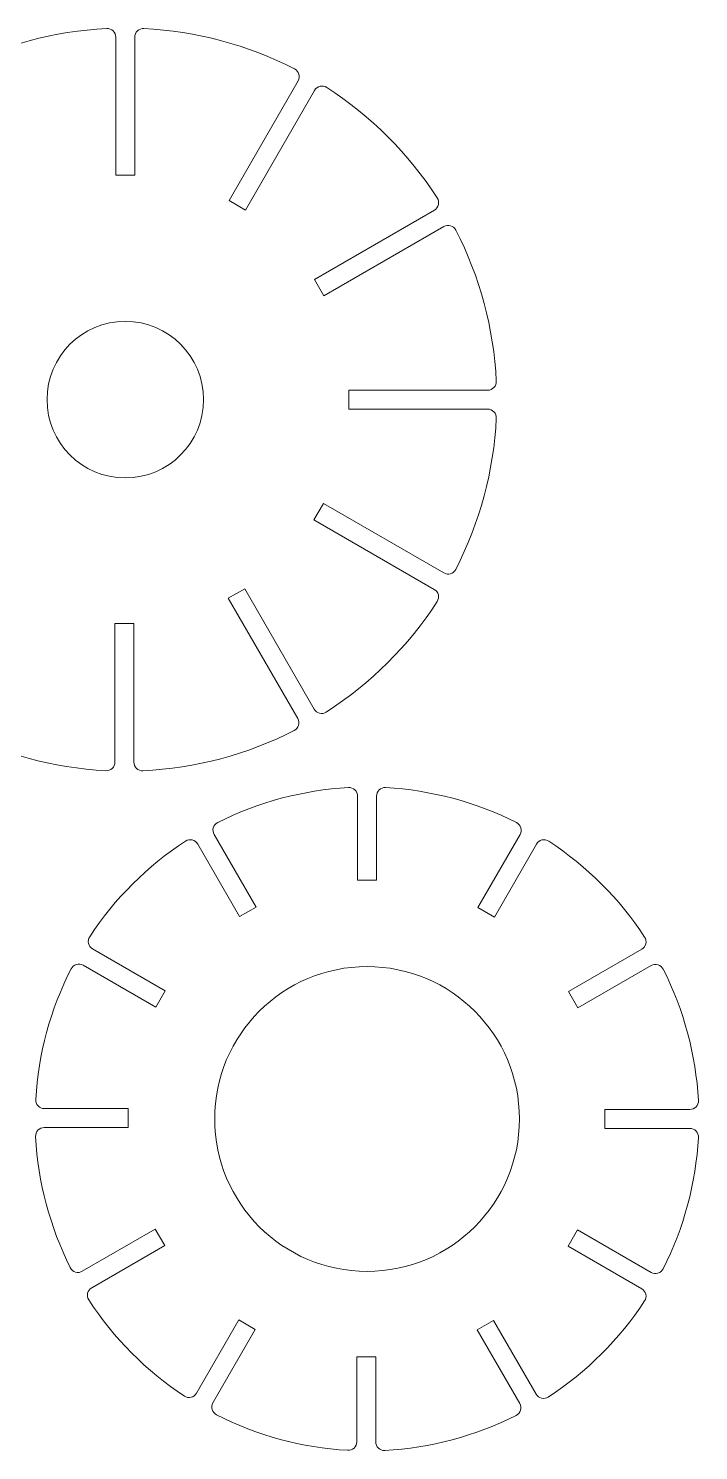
# Model space of a CAD drawing. Header units: millimetres. Extents: x 233 to 3100, y -866 to 268.
# Drawn here: x 992 to 1147.6, y -768.7 to -438.5 of the extents above; entities that cross this region are included whole.
import ezdxf

# ---------------------------------------------------------------- set-up
doc = ezdxf.new("R2010")
doc.units = ezdxf.units.MM
doc.header["$MEASUREMENT"] = 0
doc.layers.add('layer 1', color=7, linetype='Continuous')

msp = doc.modelspace()

# ---------------------------------------------------------------- linework, layer by layer
at = {"layer": 'layer 1', "lineweight": 9}
for points in [[(1010.1676, -438.5565), (997.9713, -439.1652), (986.0432, -442.3565), (975.1724, -447.9193)], [(1053.7867, -447.9319), (1042.9093, -442.3614), (1030.9725, -439.1657), (1018.767, -438.5565)], [(1012.2673, -472.5793), (1012.2673, -472.5793), (1012.2673, -440.554), (1012.2673, -440.554)], [(1016.6673, -440.554), (1016.6673, -440.554), (1016.6673, -472.5793), (1016.6673, -472.5793)], [(1038.5636, -478.5), (1038.5636, -478.5), (1054.6071, -450.712), (1054.6071, -450.712)], [(1086.9076, -477.8778), (1080.2659, -467.6043), (1071.5151, -458.861), (1061.2358, -452.2283)], [(1058.4194, -452.9088), (1058.4194, -452.9088), (1042.3742, -480.7), (1042.3742, -480.7)], [(1016.6673, -472.5793), (1016.6673, -472.5793), (1012.2673, -472.5793), (1012.2673, -472.5793)], [(1042.3742, -480.7), (1042.3742, -480.7), (1038.5636, -478.5), (1038.5636, -478.5)], [(1058.3766, -496.7756), (1058.3766, -496.7756), (1086.228, -480.6956), (1086.228, -480.6956)], [(1088.4312, -484.5043), (1088.4312, -484.5043), (1060.5766, -500.5862), (1060.5766, -500.5862)], [(1100.6201, -520.4096), (1100.0097, -508.1788), (1096.802, -496.2181), (1091.2105, -485.3232)], [(1060.5766, -500.5862), (1060.5766, -500.5862), (1058.3766, -496.7756), (1058.3766, -496.7756)], [(1066.3973, -522.5093), (1066.3973, -522.5093), (1098.6226, -522.5093), (1098.6226, -522.5093)], [(1066.3973, -526.9093), (1066.3973, -526.9093), (1066.3973, -522.5093), (1066.3973, -522.5093)], [(1098.6226, -526.9093), (1098.6226, -526.9093), (1066.3973, -526.9093), (1066.3973, -526.9093)], [(1091.198, -564.1199), (1096.7972, -553.2184), (1100.0092, -541.249), (1100.6201, -529.009)], [(1058.2766, -552.6162), (1058.2766, -552.6162), (1060.4766, -548.8056), (1060.4766, -548.8056)], [(1060.4766, -548.8056), (1060.4766, -548.8056), (1088.4189, -564.9381), (1088.4189, -564.9381)], [(1086.2134, -568.7455), (1086.2134, -568.7455), (1058.2766, -552.6162), (1058.2766, -552.6162)], [(1038.3904, -570.8186), (1038.3904, -570.8186), (1042.201, -568.6186), (1042.201, -568.6186)], [(1054.5179, -598.7522), (1054.5179, -598.7522), (1038.3904, -570.8186), (1038.3904, -570.8186)], [(1042.201, -568.6186), (1042.201, -568.6186), (1058.3352, -596.564), (1058.3352, -596.564)], [(1061.1497, -597.2458), (1071.458, -590.6116), (1080.234, -581.8565), (1086.8927, -571.5639)], [(1012.0673, -576.6393), (1012.0673, -576.6393), (1016.4673, -576.6393), (1016.4673, -576.6393)], [(1012.0673, -608.8543), (1012.0673, -608.8543), (1012.0673, -576.6393), (1012.0673, -576.6393)], [(1016.4673, -576.6393), (1016.4673, -576.6393), (1016.4673, -608.8743), (1016.4673, -608.8743)], [(974.8989, -601.3587), (985.7806, -606.9761), (997.7335, -610.2121), (1009.9629, -610.8516)], [(1018.5622, -610.872), (1030.8037, -610.2903), (1042.7807, -607.1067), (1053.6954, -601.5334)], [(1066.2939, -614.765), (1055.7215, -615.3575), (1045.3848, -618.1226), (1035.9286, -622.8876)], [(1068.4058, -636.2743), (1068.4058, -636.2743), (1068.4058, -616.7619), (1068.4058, -616.7619)], [(1072.8058, -616.7619), (1072.8058, -616.7619), (1072.8058, -636.2743), (1072.8058, -636.2743)], [(1105.3076, -622.9), (1095.8448, -618.1274), (1085.4993, -615.358), (1074.9177, -614.765)], [(1028.4565, -627.1932), (1019.5948, -632.9831), (1012.021, -640.5367), (1006.2074, -649.383)], [(1035.0965, -625.6737), (1035.0965, -625.6737), (1044.8326, -642.5371), (1044.8326, -642.5371)], [(1096.3521, -642.6371), (1096.3521, -642.6371), (1106.139, -625.6857), (1106.139, -625.6857)], [(1135.0606, -649.4689), (1129.2449, -640.5937), (1121.659, -633.0153), (1112.7781, -627.2083)], [(1041.0221, -644.7371), (1041.0221, -644.7371), (1031.2825, -627.8675), (1031.2825, -627.8675)], [(1109.9516, -627.8822), (1109.9516, -627.8822), (1100.1626, -644.8371), (1100.1626, -644.8371)], [(1072.8058, -636.2743), (1072.8058, -636.2743), (1068.4058, -636.2743), (1068.4058, -636.2743)], [(1044.8326, -642.5371), (1044.8326, -642.5371), (1041.0221, -644.7371), (1041.0221, -644.7371)], [(1100.1626, -644.8371), (1100.1626, -644.8371), (1096.3521, -642.6371), (1096.3521, -642.6371)], [(1006.8788, -652.2134), (1006.8788, -652.2134), (1023.7386, -661.9474), (1023.7386, -661.9474)], [(1117.373, -662.1206), (1117.373, -662.1206), (1134.3877, -652.2972), (1134.3877, -652.2972)], [(1001.8819, -656.8436), (997.0916, -666.287), (994.299, -676.6163), (993.6783, -687.187)], [(1021.5386, -665.7579), (1021.5386, -665.7579), (1004.6655, -656.0163), (1004.6655, -656.0163)], [(1136.5913, -656.1056), (1136.5913, -656.1056), (1119.573, -665.9311), (1119.573, -665.9311)], [(1147.545, -687.3924), (1146.9506, -676.7855), (1144.1694, -666.416), (1139.3761, -656.9353)], [(1023.7386, -661.9474), (1023.7386, -661.9474), (1021.5386, -665.7579), (1021.5386, -665.7579)], [(1119.573, -665.9311), (1119.573, -665.9311), (1117.373, -662.1206), (1117.373, -662.1206)], [(995.6748, -689.3043), (995.6748, -689.3043), (1015.1758, -689.3043), (1015.1758, -689.3043)], [(1015.1758, -689.3043), (1015.1758, -689.3043), (1015.1758, -693.7043), (1015.1758, -693.7043)], [(1125.8358, -689.5043), (1125.8358, -689.5043), (1145.5482, -689.5043), (1145.5482, -689.5043)], [(1125.8358, -693.9043), (1125.8358, -693.9043), (1125.8358, -689.5043), (1125.8358, -689.5043)], [(993.6553, -695.8109), (994.2201, -706.394), (996.9618, -716.7469), (1001.7091, -726.2223)], [(1015.1758, -693.7043), (1015.1758, -693.7043), (995.6524, -693.7043), (995.6524, -693.7043)], [(1145.5482, -693.9043), (1145.5482, -693.9043), (1125.8358, -693.9043), (1125.8358, -693.9043)], [(1139.3637, -726.4979), (1144.1645, -717.0106), (1146.9501, -706.6324), (1147.545, -696.0162)], [(1004.4973, -727.0585), (1004.4973, -727.0585), (1021.4386, -717.2774), (1021.4386, -717.2774)], [(1021.4386, -717.2774), (1021.4386, -717.2774), (1023.6386, -721.0879), (1023.6386, -721.0879)], [(1117.273, -721.2611), (1117.273, -721.2611), (1119.473, -717.4506), (1119.473, -717.4506)], [(1119.473, -717.4506), (1119.473, -717.4506), (1136.5792, -727.3269), (1136.5792, -727.3269)], [(1023.6386, -721.0879), (1023.6386, -721.0879), (1006.6743, -730.8823), (1006.6743, -730.8823)], [(1134.373, -731.1339), (1134.373, -731.1339), (1117.273, -721.2611), (1117.273, -721.2611)], [(1005.9975, -733.7044), (1011.7807, -742.6007), (1019.3389, -750.2068), (1028.1985, -756.0461)], [(1112.692, -756.2565), (1121.6019, -750.4475), (1129.2127, -742.857), (1135.0455, -733.9627)], [(1031.0312, -755.3762), (1031.0312, -755.3762), (1040.8489, -738.3715), (1040.8489, -738.3715)], [(1040.8489, -738.3715), (1040.8489, -738.3715), (1044.6594, -740.5715), (1044.6594, -740.5715)], [(1096.1789, -740.6715), (1096.1789, -740.6715), (1099.9894, -738.4715), (1099.9894, -738.4715)], [(1099.9894, -738.4715), (1099.9894, -738.4715), (1109.8677, -755.5811), (1109.8677, -755.5811)], [(1044.6594, -740.5715), (1044.6594, -740.5715), (1034.8285, -757.5992), (1034.8285, -757.5992)], [(1106.0495, -757.7679), (1106.0495, -757.7679), (1096.1789, -740.6715), (1096.1789, -740.6715)], [(1068.2058, -746.9343), (1068.2058, -746.9343), (1072.6058, -746.9343), (1072.6058, -746.9343)], [(1068.2058, -766.6352), (1068.2058, -766.6352), (1068.2058, -746.9343), (1068.2058, -746.9343)], [(1072.6058, -746.9343), (1072.6058, -746.9343), (1072.6058, -766.6576), (1072.6058, -766.6576)], [(1035.6534, -760.3816), (1045.1213, -765.2002), (1055.4833, -768.009), (1066.0885, -768.6318)], [(1074.7124, -768.6548), (1085.3301, -768.0882), (1095.7157, -765.3303), (1105.2157, -760.5548)]]:
    msp.add_open_spline(points, degree=3, dxfattribs=at)
for points, knots in [([(1012.2673, -440.554), (1012.2673, -440.0063), (1012.0427, -439.4825), (1011.6458, -439.105), (1011.6458, -439.105), (1011.249, -438.7275), (1010.7147, -438.5292), (1010.1676, -438.5565)], [0, 0, 0, 0, 0.33333333, 0.33333333, 0.33333333, 0.33333333, 1, 1, 1, 1]), ([(1018.767, -438.5565), (1018.2199, -438.5292), (1017.6856, -438.7275), (1017.2888, -439.105), (1017.2888, -439.105), (1016.8919, -439.4825), (1016.6673, -440.0063), (1016.6673, -440.554)], [0, 0, 0, 0, 0.33333333, 0.33333333, 0.33333333, 0.33333333, 1, 1, 1, 1]), ([(1054.6071, -450.712), (1054.881, -450.2375), (1054.9483, -449.6714), (1054.7932, -449.1459), (1054.7932, -449.1459), (1054.6382, -448.6205), (1054.2743, -448.1816), (1053.7867, -447.9319)], [0, 0, 0, 0, 0.33333333, 0.33333333, 0.33333333, 0.33333333, 1, 1, 1, 1]), ([(1061.2358, -452.2283), (1060.7757, -451.9314), (1060.214, -451.8362), (1059.6817, -451.9648), (1059.6817, -451.9648), (1059.1494, -452.0934), (1058.6932, -452.4346), (1058.4194, -452.9088)], [0, 0, 0, 0, 0.33333333, 0.33333333, 0.33333333, 0.33333333, 1, 1, 1, 1]), ([(1086.228, -480.6956), (1086.7025, -480.4217), (1087.0438, -479.9651), (1087.1723, -479.4325), (1087.1723, -479.4325), (1087.3007, -478.8999), (1087.205, -478.3379), (1086.9076, -477.8778)], [0, 0, 0, 0, 0.33333333, 0.33333333, 0.33333333, 0.33333333, 1, 1, 1, 1]), ([(1091.2105, -485.3232), (1090.9605, -484.836), (1090.5216, -484.4727), (1089.9964, -484.3179), (1089.9964, -484.3179), (1089.4711, -484.1631), (1088.9054, -484.2305), (1088.4312, -484.5043)], [0, 0, 0, 0, 0.33333333, 0.33333333, 0.33333333, 0.33333333, 1, 1, 1, 1]), ([(1032.6373, -524.7093), (1032.6373, -514.6743), (1024.5023, -506.5393), (1014.4673, -506.5393), (1014.4673, -506.5393), (1004.4323, -506.5393), (996.2973, -514.6742), (996.2973, -524.7093), (996.2973, -524.7093), (996.2973, -534.7443), (1004.4322, -542.8793), (1014.4672, -542.8793), (1014.4672, -542.8793), (1024.5022, -542.8793), (1032.6372, -534.7444), (1032.6373, -524.7094)], [0, 0, 0, 0, 0.2, 0.2, 0.2, 0.2, 0.4, 0.4, 0.4, 0.4, 0.6, 0.6, 0.6, 0.6, 1, 1, 1, 1]), ([(1098.6226, -522.5093), (1099.1703, -522.5093), (1099.6941, -522.2847), (1100.0716, -521.8878), (1100.0716, -521.8878), (1100.4491, -521.491), (1100.6474, -520.9567), (1100.6201, -520.4096)], [0, 0, 0, 0, 0.33333333, 0.33333333, 0.33333333, 0.33333333, 1, 1, 1, 1]), ([(1100.6201, -529.009), (1100.6474, -528.4619), (1100.4491, -527.9276), (1100.0716, -527.5308), (1100.0716, -527.5308), (1099.6941, -527.1339), (1099.1703, -526.9093), (1098.6226, -526.9093)], [0, 0, 0, 0, 0.33333333, 0.33333333, 0.33333333, 0.33333333, 1, 1, 1, 1]), ([(1088.4189, -564.9381), (1088.893, -565.2119), (1089.4586, -565.2793), (1089.9838, -565.1247), (1089.9838, -565.1247), (1090.509, -564.97), (1090.9478, -564.6068), (1091.198, -564.1199)], [0, 0, 0, 0, 0.33333333, 0.33333333, 0.33333333, 0.33333333, 1, 1, 1, 1]), ([(1086.8927, -571.5639), (1087.1903, -571.1038), (1087.2862, -570.5417), (1087.1578, -570.009), (1087.1578, -570.009), (1087.0294, -569.4762), (1086.688, -569.0195), (1086.2134, -568.7455)], [0, 0, 0, 0, 0.33333333, 0.33333333, 0.33333333, 0.33333333, 1, 1, 1, 1]), ([(1058.3352, -596.564), (1058.6088, -597.0379), (1059.0646, -597.3789), (1059.5964, -597.5078), (1059.5964, -597.5078), (1060.1282, -597.6366), (1060.6895, -597.5419), (1061.1497, -597.2458)], [0, 0, 0, 0, 0.33333333, 0.33333333, 0.33333333, 0.33333333, 1, 1, 1, 1]), ([(1053.6954, -601.5334), (1054.1837, -601.2841), (1054.5482, -600.8452), (1054.7037, -600.3194), (1054.7037, -600.3194), (1054.8592, -599.7936), (1054.7921, -599.227), (1054.5179, -598.7522)], [0, 0, 0, 0, 0.33333333, 0.33333333, 0.33333333, 0.33333333, 1, 1, 1, 1]), ([(1009.9629, -610.8516), (1010.5107, -610.8803), (1011.0462, -610.6826), (1011.4441, -610.305), (1011.4441, -610.305), (1011.842, -609.9274), (1012.0673, -609.4029), (1012.0673, -608.8543)], [0, 0, 0, 0, 0.33333333, 0.33333333, 0.33333333, 0.33333333, 1, 1, 1, 1]), ([(1016.4673, -608.8743), (1016.4673, -609.4212), (1016.6913, -609.9443), (1017.0871, -610.3217), (1017.0871, -610.3217), (1017.4829, -610.6991), (1018.016, -610.898), (1018.5622, -610.872)], [0, 0, 0, 0, 0.33333333, 0.33333333, 0.33333333, 0.33333333, 1, 1, 1, 1]), ([(1068.4058, -616.7619), (1068.4058, -616.212), (1068.1794, -615.6864), (1067.7799, -615.3086), (1067.7799, -615.3086), (1067.3803, -614.9309), (1066.8429, -614.7342), (1066.2939, -614.765)], [0, 0, 0, 0, 0.33333333, 0.33333333, 0.33333333, 0.33333333, 1, 1, 1, 1]), ([(1074.9177, -614.765), (1074.3687, -614.7342), (1073.8312, -614.9309), (1073.4317, -615.3086), (1073.4317, -615.3086), (1073.0322, -615.6864), (1072.8058, -616.212), (1072.8058, -616.7619)], [0, 0, 0, 0, 0.33333333, 0.33333333, 0.33333333, 0.33333333, 1, 1, 1, 1]), ([(1035.9286, -622.8876), (1035.4373, -623.1352), (1035.0696, -623.5742), (1034.9122, -624.1013), (1034.9122, -624.1013), (1034.7548, -624.6285), (1034.8214, -625.1972), (1035.0965, -625.6737)], [0, 0, 0, 0, 0.33333333, 0.33333333, 0.33333333, 0.33333333, 1, 1, 1, 1]), ([(1106.139, -625.6857), (1106.414, -625.2094), (1106.4807, -624.6408), (1106.3234, -624.1138), (1106.3234, -624.1138), (1106.1661, -623.5867), (1105.7987, -623.1477), (1105.3076, -622.9)], [0, 0, 0, 0, 0.33333333, 0.33333333, 0.33333333, 0.33333333, 1, 1, 1, 1]), ([(1031.2825, -627.8675), (1031.0077, -627.3916), (1030.5492, -627.0497), (1030.0146, -626.9221), (1030.0146, -626.9221), (1029.48, -626.7946), (1028.9165, -626.8926), (1028.4565, -627.1932)], [0, 0, 0, 0, 0.33333333, 0.33333333, 0.33333333, 0.33333333, 1, 1, 1, 1]), ([(1112.7781, -627.2083), (1112.3181, -626.9074), (1111.7545, -626.8092), (1111.2198, -626.9367), (1111.2198, -626.9367), (1110.6851, -627.0642), (1110.2264, -627.4061), (1109.9516, -627.8822)], [0, 0, 0, 0, 0.33333333, 0.33333333, 0.33333333, 0.33333333, 1, 1, 1, 1]), ([(1006.2074, -649.383), (1005.9051, -649.843), (1005.8057, -650.4073), (1005.9328, -650.943), (1005.9328, -650.943), (1006.0598, -651.4786), (1006.402, -651.9382), (1006.8788, -652.2134)], [0, 0, 0, 0, 0.33333333, 0.33333333, 0.33333333, 0.33333333, 1, 1, 1, 1]), ([(1134.3877, -652.2972), (1134.864, -652.0221), (1135.2061, -651.5631), (1135.3334, -651.028), (1135.3334, -651.028), (1135.4607, -650.4929), (1135.362, -649.929), (1135.0606, -649.4689)], [0, 0, 0, 0, 0.33333333, 0.33333333, 0.33333333, 0.33333333, 1, 1, 1, 1]), ([(1004.6655, -656.0163), (1004.1899, -655.7417), (1003.6222, -655.6747), (1003.0958, -655.8312), (1003.0958, -655.8312), (1002.5693, -655.9877), (1002.1303, -656.3537), (1001.8819, -656.8436)], [0, 0, 0, 0, 0.33333333, 0.33333333, 0.33333333, 0.33333333, 1, 1, 1, 1]), ([(1105.9858, -691.7043), (1105.9858, -672.1645), (1090.1456, -656.3243), (1070.6058, -656.3243), (1070.6058, -656.3243), (1051.066, -656.3243), (1035.2258, -672.1644), (1035.2258, -691.7042), (1035.2258, -691.7042), (1035.2257, -711.244), (1051.0658, -727.0842), (1070.6056, -727.0843), (1070.6056, -727.0843), (1090.1454, -727.0844), (1105.9857, -711.2443), (1105.9858, -691.7045)], [0, 0, 0, 0, 0.2, 0.2, 0.2, 0.2, 0.4, 0.4, 0.4, 0.4, 0.6, 0.6, 0.6, 0.6, 1, 1, 1, 1]), ([(1139.3761, -656.9353), (1139.1281, -656.4447), (1138.6891, -656.0779), (1138.1623, -655.9209), (1138.1623, -655.9209), (1137.6355, -655.764), (1137.0673, -655.8308), (1136.5913, -656.1056)], [0, 0, 0, 0, 0.33333333, 0.33333333, 0.33333333, 0.33333333, 1, 1, 1, 1]), ([(993.6783, -687.187), (993.646, -687.7369), (993.8419, -688.2757), (994.2198, -688.6764), (994.2198, -688.6764), (994.5977, -689.0771), (995.1241, -689.3043), (995.6748, -689.3043)], [0, 0, 0, 0, 0.33333333, 0.33333333, 0.33333333, 0.33333333, 1, 1, 1, 1]), ([(1145.5482, -689.5043), (1146.098, -689.5043), (1146.6236, -689.2779), (1147.0014, -688.8784), (1147.0014, -688.8784), (1147.3792, -688.4788), (1147.5758, -687.9414), (1147.545, -687.3924)], [0, 0, 0, 0, 0.33333333, 0.33333333, 0.33333333, 0.33333333, 1, 1, 1, 1]), ([(995.6524, -693.7043), (995.1035, -693.7043), (994.5787, -693.9299), (994.201, -694.3283), (994.201, -694.3283), (993.8234, -694.7266), (993.626, -695.2627), (993.6553, -695.8109)], [0, 0, 0, 0, 0.33333333, 0.33333333, 0.33333333, 0.33333333, 1, 1, 1, 1]), ([(1147.545, -696.0162), (1147.5758, -695.4672), (1147.3792, -694.9297), (1147.0014, -694.5302), (1147.0014, -694.5302), (1146.6236, -694.1307), (1146.098, -693.9043), (1145.5482, -693.9043)], [0, 0, 0, 0, 0.33333333, 0.33333333, 0.33333333, 0.33333333, 1, 1, 1, 1]), ([(1001.7091, -726.2223), (1001.9559, -726.7149), (1002.395, -727.0839), (1002.9227, -727.2422), (1002.9227, -727.2422), (1003.4505, -727.4004), (1004.0201, -727.334), (1004.4973, -727.0585)], [0, 0, 0, 0, 0.33333333, 0.33333333, 0.33333333, 0.33333333, 1, 1, 1, 1]), ([(1136.5792, -727.3269), (1137.0551, -727.6017), (1137.6231, -727.6685), (1138.1498, -727.5117), (1138.1498, -727.5117), (1138.6766, -727.3549), (1139.1155, -726.9882), (1139.3637, -726.4979)], [0, 0, 0, 0, 0.33333333, 0.33333333, 0.33333333, 0.33333333, 1, 1, 1, 1]), ([(1006.6743, -730.8823), (1006.199, -731.1567), (1005.8574, -731.6143), (1005.7294, -732.1479), (1005.7294, -732.1479), (1005.6015, -732.6815), (1005.6984, -733.2443), (1005.9975, -733.7044)], [0, 0, 0, 0, 0.33333333, 0.33333333, 0.33333333, 0.33333333, 1, 1, 1, 1]), ([(1135.0455, -733.9627), (1135.3471, -733.5026), (1135.446, -732.9386), (1135.3188, -732.4034), (1135.3188, -732.4034), (1135.1915, -731.8681), (1134.8495, -731.4089), (1134.373, -731.1339)], [0, 0, 0, 0, 0.33333333, 0.33333333, 0.33333333, 0.33333333, 1, 1, 1, 1]), ([(1028.1985, -756.0461), (1028.6586, -756.3493), (1029.2233, -756.4493), (1029.7595, -756.3225), (1029.7595, -756.3225), (1030.2956, -756.1957), (1030.7558, -755.8533), (1031.0312, -755.3762)], [0, 0, 0, 0, 0.33333333, 0.33333333, 0.33333333, 0.33333333, 1, 1, 1, 1]), ([(1109.8677, -755.5811), (1110.1423, -756.0568), (1110.6004, -756.3986), (1111.1346, -756.5263), (1111.1346, -756.5263), (1111.6688, -756.654), (1112.232, -756.5565), (1112.692, -756.2565)], [0, 0, 0, 0, 0.33333333, 0.33333333, 0.33333333, 0.33333333, 1, 1, 1, 1]), ([(1034.8285, -757.5992), (1034.5541, -758.0744), (1034.487, -758.6415), (1034.643, -759.1676), (1034.643, -759.1676), (1034.799, -759.6938), (1035.1643, -760.1327), (1035.6534, -760.3816)], [0, 0, 0, 0, 0.33333333, 0.33333333, 0.33333333, 0.33333333, 1, 1, 1, 1]), ([(1105.2157, -760.5548), (1105.7076, -760.3076), (1106.0758, -759.8685), (1106.2336, -759.3411), (1106.2336, -759.3411), (1106.3913, -758.8137), (1106.3248, -758.2446), (1106.0495, -757.7679)], [0, 0, 0, 0, 0.33333333, 0.33333333, 0.33333333, 0.33333333, 1, 1, 1, 1]), ([(1066.0885, -768.6318), (1066.6384, -768.6641), (1067.1772, -768.4682), (1067.5779, -768.0903), (1067.5779, -768.0903), (1067.9786, -767.7124), (1068.2058, -767.186), (1068.2058, -766.6352)], [0, 0, 0, 0, 0.33333333, 0.33333333, 0.33333333, 0.33333333, 1, 1, 1, 1]), ([(1072.6058, -766.6576), (1072.6058, -767.2066), (1072.8314, -767.7314), (1073.2298, -768.109), (1073.2298, -768.109), (1073.6281, -768.4867), (1074.1642, -768.684), (1074.7124, -768.6548)], [0, 0, 0, 0, 0.33333333, 0.33333333, 0.33333333, 0.33333333, 1, 1, 1, 1])]:
    msp.add_open_spline(points, degree=3, knots=knots, dxfattribs=at)

doc.saveas('drawing.dxf')
